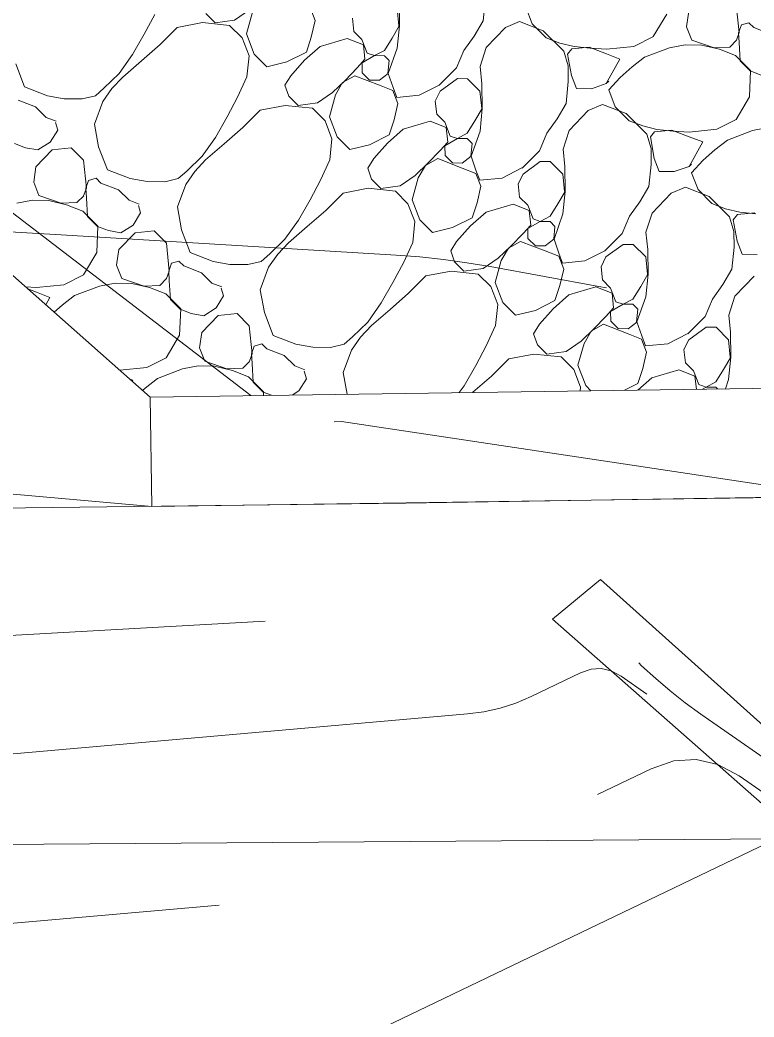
# Model space of a CAD drawing. Header units: feet. Extents: x 47819 to 50150, y 49272 to 50730.
# Drawn here: x 49392.69 to 49402.74, y 50478.75 to 50492.41 of the extents above; entities that cross this region are included whole.
import ezdxf

# ---------------------------------------------------------------- set-up
doc = ezdxf.new("R2010")
doc.units = ezdxf.units.FT
doc.header["$MEASUREMENT"] = 0
for name, pattern in [('DGN Style 2', [13.64237, 8.185422, -5.456948]), ('DGN Style 3', [19.099317, 13.64237, -5.456948]), ('DGN Style 6', [25.947787, 0.013642, -5.456948, 9.549659, -5.456948, 0.013642, -5.456948]), ('R W Line', [250, 200, -10, 10, -10, 10, -10])]:
    doc.linetypes.add(name, pattern=pattern)
for name, color, linetype, lineweight in [('Level 13', 1, 'Continuous', 0), ('Level 21', 1, 'Continuous', 0), ('Level 22', 1, 'Continuous', 0), ('Level 30', 1, 'Continuous', 0), ('Level 4', 1, 'Continuous', 0), ('Level 43', 1, 'Continuous', 0), ('Level 45', 1, 'Continuous', 0), ('Level 63', 1, 'Continuous', 0)]:
    doc.layers.add(name, color=color, linetype=linetype, lineweight=lineweight)
doc.styles.add('Style-WORKING', font='WORKING.shx')
doc.linetypes.add('{-BT-}', pattern='A,20,-3,["BT",Style-WORKING,S=3,R=0,X=-2.504,Y=-1.5],-3', length=26)

msp = doc.modelspace()

# ---------------------------------------------------------------- linework, layer by layer
at = {"layer": 'Level 13', "color": 7, "linetype": 'Continuous', "lineweight": 0}
for radius, end in [(1453.5, 279.066818), (1454, 279.066565)]:
    msp.add_arc((49377.126, 51925.636), radius, 270.285703, end, dxfattribs=at)
at = {"layer": 'Level 21', "color": 35, "linetype": 'DGN Style 3', "lineweight": 0, "flags": 128}
msp.add_lwpolyline([(49319.523, 50481.108), (49320.845, 50481.092), (49322.223, 50481.089), (49323.601, 50481.1), (49349.371, 50481.431), (49350.021, 50481.528), (49350.379, 50481.798), (49350.447, 50482.242), (49350.223, 50482.86), (49349.016, 50485.16), (49348.758, 50485.653), (49348.502, 50486.148), (49348.248, 50486.643), (49347.996, 50487.139), (49347.165, 50488.783), (49347.009, 50489.14), (49346.9, 50489.509), (49346.835, 50489.887), (49346.817, 50490.277), (49346.902, 50498.509), (49347.082, 50499.904), (49347.584, 50500.563), (49348.408, 50500.485), (49349.555, 50499.669), (49360.38, 50489.874), (49360.799, 50489.52), (49361.24, 50489.197), (49361.701, 50488.905), (49362.184, 50488.645), (49363.796, 50487.845), (49364.078, 50487.651), (49364.232, 50487.413), (49364.259, 50487.13), (49364.158, 50486.804), (49363.412, 50485.22), (49363.396, 50485.177), (49363.387, 50485.133), (49363.386, 50485.088), (49363.393, 50485.042), (49363.428, 50484.891), (49363.436, 50484.86), (49363.448, 50484.829), (49363.462, 50484.799), (49363.478, 50484.771), (49365.544, 50481.527), (49365.692, 50481.327), (49365.865, 50481.156), (49366.063, 50481.014), (49366.285, 50480.901), (49367.049, 50480.578), (49367.215, 50480.517), (49367.384, 50480.47), (49367.556, 50480.438), (49367.732, 50480.42), (49381.884, 50479.628), (49383.734, 50479.557), (49385.583, 50479.553), (49387.431, 50479.616), (49389.278, 50479.744), (49396.547, 50480.381), (49397.213, 50480.469), (49397.863, 50480.616), (49398.497, 50480.822), (49399.115, 50481.085), (49401.331, 50482.151), (49401.642, 50482.258), (49401.947, 50482.278), (49402.244, 50482.21), (49402.534, 50482.054), (49403.471, 50481.4), (49403.677, 50481.277), (49403.894, 50481.187), (49404.122, 50481.131), (49404.361, 50481.108), (49405.341, 50481.083), (49405.551, 50481.078), (49405.761, 50481.074), (49405.971, 50481.071), (49406.181, 50481.069), (49408.248, 50481.055), (49408.69, 50481.052), (49409.133, 50481.048), (49409.576, 50481.044), (49410.019, 50481.039), (49419.801, 50480.928), (49420.024, 50480.943), (49420.236, 50480.992), (49420.438, 50481.076), (49420.628, 50481.194), (49421.302, 50481.687), (49421.398, 50481.752), (49421.498, 50481.812), (49421.602, 50481.864), (49421.709, 50481.91), (49422.065, 50482.048), (49422.124, 50482.068), (49422.147, 50482.067), (49422.135, 50482.047), (49422.088, 50482.007), (49421.822, 50481.8), (49421.771, 50481.753), (49421.734, 50481.698), (49421.709, 50481.636), (49421.698, 50481.568), (49421.638, 50480.622), (49421.651, 50480.449), (49421.718, 50480.334), (49421.839, 50480.279), (49422.012, 50480.282), (49427.703, 50481.199), (49427.782, 50481.205), (49427.857, 50481.196), (49427.929, 50481.172), (49427.998, 50481.133), (49428.217, 50480.982), (49428.265, 50480.954), (49428.315, 50480.935), (49428.368, 50480.925), (49428.424, 50480.923), (49435.925, 50481.319), (49436.853, 50481.408), (49437.763, 50481.577), (49438.654, 50481.825), (49439.527, 50482.153), (49443.227, 50483.73), (49443.38, 50483.771), (49443.512, 50483.754), (49443.621, 50483.679), (49443.709, 50483.546), (49443.958, 50483.017), (49444.02, 50482.923), (49444.098, 50482.868), (49444.192, 50482.851), (49444.302, 50482.872), (49446.992, 50483.804), (49447.573, 50483.98), (49448.162, 50484.111), (49448.759, 50484.195), (49449.365, 50484.234), (49452.291, 50484.307), (49452.917, 50484.327), (49453.543, 50484.357), (49454.169, 50484.396), (49454.794, 50484.444), (49459.185, 50484.813), (49459.797, 50484.874), (49460.407, 50484.951), (49461.015, 50485.046), (49461.62, 50485.159), (49463.593, 50485.555), (49464.013, 50485.65), (49464.427, 50485.764), (49464.835, 50485.899), (49465.236, 50486.053), (49467.444, 50486.963), (49467.819, 50487.184), (49467.997, 50487.458), (49467.979, 50487.784), (49467.764, 50488.163), (49466.233, 50490.144), (49466.144, 50490.24), (49466.042, 50490.313), (49465.927, 50490.365), (49465.799, 50490.394), (49465.361, 50490.452), (49465.288, 50490.471), (49465.256, 50490.502), (49465.265, 50490.546), (49465.315, 50490.603), (49477.59, 50501.508), (49478.383, 50502.241), (49479.147, 50503.004), (49479.88, 50503.795), (49480.582, 50504.616), (49482.828, 50507.345), (49483.339, 50507.826), (49483.908, 50508.099), (49484.536, 50508.163), (49485.222, 50508.02), (49498.878, 50503.296), (49499.558, 50503.125), (49500.232, 50503.086), (49500.901, 50503.179), (49501.565, 50503.402), (49503.726, 50504.347), (49504.194, 50504.528), (49504.673, 50504.663), (49505.162, 50504.754), (49505.662, 50504.8), (49528.109, 50505.854), (49529.05, 50506.034), (49529.704, 50506.473), (49530.069, 50507.17), (49530.145, 50508.126), (49529.924, 50511.67), (49529.901, 50512.428), (49529.926, 50513.183), (49530.001, 50513.934), (49530.125, 50514.682), (49530.631, 50517.237), (49530.709, 50517.784), (49530.727, 50518.33), (49530.685, 50518.874), (49530.583, 50519.417), (49529.632, 50523.319), (49529.416, 50524.151), (49529.173, 50524.975), (49528.905, 50525.791), (49528.61, 50526.599), (49523.154, 50540.878)], dxfattribs=at)
at = {"layer": 'Level 22', "color": 35, "linetype": 'DGN Style 3', "lineweight": 0, "flags": 128}
for points in [[(49380.157, 50505.4), (49380.603, 50504.045), (49380.717, 50503.628), (49380.786, 50503.206), (49380.808, 50502.779), (49380.786, 50502.348), (49379.946, 50494.368), (49379.574, 50492.869), (49378.817, 50491.79), (49377.675, 50491.132), (49376.148, 50490.895), (49368.158, 50490.773), (49367.896, 50490.752), (49367.642, 50490.698), (49367.398, 50490.611), (49367.164, 50490.49), (49366.413, 50490.042), (49366.262, 50489.936), (49366.132, 50489.813), (49366.021, 50489.671), (49365.931, 50489.51), (49364.399, 50486.259), (49364.336, 50486.093), (49364.303, 50485.924), (49364.3, 50485.751), (49364.326, 50485.576), (49364.458, 50484.998), (49364.492, 50484.876), (49364.535, 50484.758), (49364.588, 50484.645), (49364.652, 50484.536), (49365.357, 50483.428), (49365.522, 50483.206), (49365.714, 50483.017), (49365.933, 50482.859), (49366.179, 50482.734), (49368.07, 50481.935), (49368.48, 50481.782), (49368.898, 50481.666), (49369.325, 50481.586), (49369.76, 50481.543), (49375.55, 50481.219), (49376.79, 50481.172), (49378.029, 50481.169), (49379.268, 50481.211), (49380.506, 50481.297), (49398.814, 50482.901), (49399.041, 50482.931), (49399.262, 50482.981), (49399.477, 50483.051), (49399.687, 50483.14), (49400.364, 50483.466), (49400.508, 50483.516), (49400.648, 50483.525), (49400.785, 50483.493), (49400.919, 50483.421), (49403.161, 50481.857), (49403.574, 50481.609), (49404.01, 50481.429), (49404.468, 50481.316), (49404.948, 50481.27), (49406.551, 50481.229), (49406.895, 50481.221), (49407.239, 50481.215), (49407.582, 50481.21), (49407.926, 50481.207), (49411.535, 50481.182), (49412.308, 50481.176), (49413.082, 50481.169), (49413.855, 50481.162), (49414.628, 50481.154), (49419.372, 50481.1), (49419.76, 50481.126), (49420.129, 50481.211), (49420.478, 50481.356), (49420.809, 50481.561), (49421.978, 50482.416), (49422.145, 50482.53), (49422.318, 50482.633), (49422.498, 50482.723), (49422.684, 50482.803), (49423.302, 50483.043), (49423.403, 50483.077), (49423.444, 50483.077), (49423.424, 50483.041), (49423.342, 50482.972), (49422.88, 50482.613), (49422.792, 50482.531), (49422.727, 50482.436), (49422.685, 50482.329), (49422.666, 50482.21), (49422.634, 50481.717), (49422.641, 50481.627), (49422.676, 50481.567), (49422.739, 50481.538), (49422.829, 50481.54), (49430.765, 50482.82), (49431.001, 50482.862), (49431.236, 50482.912), (49431.469, 50482.971), (49431.7, 50483.037), (49432.451, 50483.266), (49432.61, 50483.32), (49432.764, 50483.383), (49432.915, 50483.455), (49433.062, 50483.537), (49438.867, 50487.002), (49439.214, 50487.201), (49439.567, 50487.388), (49439.926, 50487.563), (49440.291, 50487.726), (49441.493, 50488.238), (49441.734, 50488.303), (49441.94, 50488.276), (49442.111, 50488.159), (49442.248, 50487.951), (49442.823, 50486.731), (49442.965, 50486.513), (49443.145, 50486.385), (49443.362, 50486.347), (49443.616, 50486.397), (49446.944, 50487.549), (49447.379, 50487.669), (49447.818, 50487.728), (49448.261, 50487.727), (49448.708, 50487.665), (49450.175, 50487.365), (49450.433, 50487.345), (49450.578, 50487.414), (49450.611, 50487.572), (49450.532, 50487.818), (49449.85, 50489.28), (49449.679, 50489.557), (49449.458, 50489.763), (49449.188, 50489.896), (49448.868, 50489.958), (49446.054, 50490.166), (49445.598, 50490.232), (49445.433, 50490.341), (49445.56, 50490.492), (49445.979, 50490.686), (49451.465, 50492.776), (49452.595, 50493.288), (49453.633, 50493.929), (49454.581, 50494.698), (49455.436, 50495.596), (49461.779, 50503.13), (49462.38, 50504.096), (49462.5, 50504.995), (49462.139, 50505.828), (49461.296, 50506.593), (49457.759, 50508.984), (49457.078, 50509.545), (49456.551, 50510.204), (49456.179, 50510.961), (49455.96, 50511.816), (49455.406, 50515.356), (49455.369, 50516.089), (49455.497, 50516.768), (49455.789, 50517.395), (49456.245, 50517.97), (49463.167, 50525.017), (49463.401, 50525.261), (49463.628, 50525.511), (49463.85, 50525.767), (49464.065, 50526.028), (49464.757, 50526.891), (49464.88, 50527.081), (49464.951, 50527.283), (49464.971, 50527.496), (49464.94, 50527.72), (49464.066, 50531.247), (49463.995, 50531.939), (49464.154, 50532.505), (49464.545, 50532.943), (49465.168, 50533.255), (49470.299, 50534.981), (49471.347, 50535.422), (49472.289, 50536.005), (49473.127, 50536.731), (49473.859, 50537.6), (49478.833, 50544.472), (49479.95, 50545.895), (49481.167, 50547.217), (49482.484, 50548.439), (49483.903, 50549.561), (49496.291, 50558.598), (49496.355, 50558.645), (49496.419, 50558.693), (49496.482, 50558.742), (49496.545, 50558.791), (49496.767, 50558.968), (49496.802, 50558.995), (49496.838, 50559.02), (49496.874, 50559.044), (49496.912, 50559.066), (49497.036, 50559.137), (49497.062, 50559.152), (49497.089, 50559.167), (49497.116, 50559.182), (49497.143, 50559.197), (49511.718, 50567.207), (49512.467, 50567.564), (49513.242, 50567.825), (49514.043, 50567.991), (49514.869, 50568.062), (49517.612, 50568.138), (49518.2, 50568.155), (49518.788, 50568.173), (49519.375, 50568.193), (49519.963, 50568.215), (49537.855, 50568.897), (49539.674, 50569.229), (49540.94, 50570.064), (49541.652, 50571.403), (49541.811, 50573.245), (49541.425, 50580.087), (49541.169, 50581.38), (49540.568, 50582.329), (49539.621, 50582.932), (49538.328, 50583.191), (49509.482, 50584.886), (49508.265, 50584.805), (49507.238, 50584.407), (49506.399, 50583.692), (49505.75, 50582.66), (49503.937, 50578.772), (49503.491, 50578.088), (49502.931, 50577.703), (49502.257, 50577.616), (49501.469, 50577.828), (49496.117, 50580.112), (49494.968, 50580.483), (49493.817, 50580.617), (49492.663, 50580.513), (49491.505, 50580.171), (49485.024, 50577.598), (49485, 50577.588), (49484.976, 50577.579), (49484.952, 50577.57), (49484.928, 50577.56), (49484.85, 50577.53), (49484.834, 50577.523), (49484.82, 50577.513), (49484.808, 50577.501), (49484.798, 50577.487), (49483.668, 50575.568), (49483.478, 50575.153), (49483.39, 50574.728), (49483.405, 50574.295), (49483.522, 50573.854), (49487.771, 50562.643), (49488.209, 50560.674), (49487.891, 50559.081), (49486.816, 50557.862), (49484.984, 50557.019), (49477.763, 50554.877), (49476.277, 50554.322), (49474.914, 50553.577), (49473.675, 50552.642), (49472.558, 50551.515), (49467.168, 50545.274), (49466.323, 50544.238), (49465.541, 50543.158), (49464.822, 50542.036), (49464.165, 50540.872), (49461.374, 50535.574), (49461.312, 50535.454), (49461.25, 50535.335), (49461.189, 50535.215), (49461.129, 50535.095), (49460.933, 50534.701), (49460.89, 50534.617), (49460.846, 50534.534), (49460.801, 50534.451), (49460.755, 50534.369), (49454.511, 50523.481), (49454.247, 50522.998), (49454.004, 50522.504), (49453.782, 50522.001), (49453.58, 50521.489), (49452.957, 50519.798), (49452.83, 50519.433), (49452.716, 50519.066), (49452.614, 50518.694), (49452.525, 50518.319), (49450.924, 50511.028), (49450.872, 50510.802), (49450.817, 50510.577), (49450.758, 50510.353), (49450.696, 50510.13), (49450.486, 50509.403), (49450.436, 50509.249), (49450.377, 50509.099), (49450.309, 50508.954), (49450.231, 50508.812), (49446.553, 50502.574), (49446.455, 50502.434), (49446.34, 50502.314), (49446.208, 50502.213), (49446.057, 50502.133), (49445.537, 50501.902), (49445.428, 50501.849), (49445.323, 50501.789), (49445.223, 50501.721), (49445.128, 50501.646), (49444.518, 50501.132), (49444.389, 50501.02), (49444.261, 50500.907), (49444.136, 50500.791), (49444.012, 50500.672), (49440.656, 50497.392), (49439.924, 50496.706), (49439.165, 50496.051), (49438.379, 50495.429), (49437.567, 50494.838), (49432.949, 50491.626), (49432.922, 50491.608), (49432.894, 50491.589), (49432.867, 50491.57), (49432.839, 50491.552), (49432.747, 50491.492), (49432.727, 50491.481), (49432.706, 50491.472), (49432.685, 50491.466), (49432.662, 50491.463), (49432.128, 50491.415), (49432.013, 50491.409), (49431.9, 50491.41), (49431.786, 50491.42), (49431.673, 50491.437), (49419.736, 50493.694), (49418.61, 50493.884), (49417.478, 50494.027), (49416.342, 50494.123), (49415.201, 50494.174), (49410.189, 50494.294), (49410.037, 50494.316), (49409.908, 50494.372), (49409.801, 50494.464), (49409.716, 50494.592), (49409.475, 50495.065), (49409.424, 50495.167), (49409.376, 50495.27), (49409.329, 50495.374), (49409.285, 50495.478), (49407.635, 50499.501), (49407.244, 50500.34), (49406.781, 50501.13), (49406.244, 50501.873), (49405.634, 50502.568), (49404.115, 50504.144)], [(49450.562, 50507.022), (49450.081, 50504.906), (49450.048, 50504.763), (49450.013, 50504.622), (49449.976, 50504.48), (49449.937, 50504.339), (49449.807, 50503.88), (49449.775, 50503.784), (49449.734, 50503.692), (49449.684, 50503.605), (49449.625, 50503.522), (49448.75, 50502.398), (49448.559, 50502.16), (49448.36, 50501.929), (49448.154, 50501.705), (49447.941, 50501.487), (49446.797, 50500.359), (49446.546, 50500.124), (49446.283, 50499.905), (49446.009, 50499.7), (49445.723, 50499.51), (49440.375, 50496.171), (49439.793, 50495.802), (49439.215, 50495.426), (49438.642, 50495.043), (49438.074, 50494.653), (49436.226, 50493.368), (49435.828, 50493.093), (49435.429, 50492.822), (49435.029, 50492.554), (49434.626, 50492.289), (49431.957, 50490.544), (49431.372, 50490.21), (49430.759, 50489.953), (49430.12, 50489.775), (49429.453, 50489.676), (49425.152, 50489.293), (49424.232, 50489.198), (49423.315, 50489.079), (49422.402, 50488.936), (49421.493, 50488.767), (49416.626, 50487.799), (49416.599, 50487.793), (49416.572, 50487.787), (49416.545, 50487.78), (49416.518, 50487.773), (49416.431, 50487.747), (49416.412, 50487.743), (49416.393, 50487.739), (49416.374, 50487.737), (49416.355, 50487.736), (49416.283, 50487.735), (49416.267, 50487.735), (49416.252, 50487.735), (49416.237, 50487.736), (49416.221, 50487.738), (49415.946, 50487.778), (49415.887, 50487.786), (49415.828, 50487.792), (49415.768, 50487.797), (49415.709, 50487.801), (49402.452, 50488.539), (49401.99, 50488.572), (49401.53, 50488.62), (49401.071, 50488.681), (49400.614, 50488.758), (49399.125, 50489.03), (49398.805, 50489.083), (49398.485, 50489.127), (49398.162, 50489.161), (49397.839, 50489.186), (49393.253, 50489.466), (49392.27, 50489.522), (49391.287, 50489.57), (49390.304, 50489.609), (49389.32, 50489.641), (49377.746, 50489.965), (49376.84, 50489.986), (49375.934, 50489.996), (49375.028, 50489.997), (49374.121, 50489.988), (49371.16, 50489.943), (49370.537, 50489.893), (49369.936, 50489.765), (49369.358, 50489.558), (49368.802, 50489.272), (49365.481, 50487.289), (49365.416, 50487.244), (49365.361, 50487.191), (49365.314, 50487.131), (49365.275, 50487.062), (49365.164, 50486.827), (49365.145, 50486.775), (49365.135, 50486.723), (49365.134, 50486.671), (49365.142, 50486.617)], [(49365.142, 50486.617), (49365.378, 50485.586), (49365.402, 50485.489), (49365.43, 50485.393), (49365.462, 50485.299), (49365.497, 50485.205), (49365.617, 50484.9), (49365.647, 50484.84), (49365.687, 50484.789), (49365.737, 50484.747), (49365.797, 50484.715), (49369.602, 50483.078), (49369.692, 50483.039), (49369.782, 50483), (49369.873, 50482.962), (49369.963, 50482.924), (49370.361, 50482.756), (49370.373, 50482.751), (49370.386, 50482.748), (49370.4, 50482.745), (49370.413, 50482.744), (49370.457, 50482.741), (49370.467, 50482.741), (49370.476, 50482.741), (49370.486, 50482.741), (49370.495, 50482.742), (49370.848, 50482.773), (49370.923, 50482.779), (49370.999, 50482.785), (49371.074, 50482.79), (49371.15, 50482.794), (49399.949, 50484.387), (49399.987, 50484.389), (49400.025, 50484.394), (49400.063, 50484.399), (49400.101, 50484.407), (49400.223, 50484.432), (49400.248, 50484.435), (49400.272, 50484.431), (49400.294, 50484.422), (49400.314, 50484.406), (49401.2, 50483.562), (49401.393, 50483.385), (49401.592, 50483.216), (49401.798, 50483.054), (49402.01, 50482.9), (49403.445, 50481.899), (49403.761, 50481.71), (49404.094, 50481.572), (49404.443, 50481.486), (49404.81, 50481.45), (49407.544, 50481.381), (49408.13, 50481.367), (49408.716, 50481.356), (49409.302, 50481.348), (49409.888, 50481.343), (49416.116, 50481.3), (49416.573, 50481.296), (49417.03, 50481.293), (49417.487, 50481.288), (49417.944, 50481.283), (49419.436, 50481.266), (49419.748, 50481.287), (49420.045, 50481.355), (49420.326, 50481.472), (49420.592, 50481.637), (49422.831, 50483.275), (49422.979, 50483.376), (49423.132, 50483.466), (49423.29, 50483.547), (49423.455, 50483.617), (49424.066, 50483.854), (49424.13, 50483.889), (49424.153, 50483.927), (49424.137, 50483.968), (49424.079, 50484.013), (49423.827, 50484.166), (49423.787, 50484.196), (49423.776, 50484.221), (49423.795, 50484.241), (49423.842, 50484.256), (49426.012, 50484.687), (49426.297, 50484.733), (49426.4, 50484.721), (49426.322, 50484.653), (49426.062, 50484.527), (49424.696, 50483.925), (49424.564, 50483.862), (49424.437, 50483.791), (49424.314, 50483.713), (49424.196, 50483.627), (49423.754, 50483.284), (49423.71, 50483.243), (49423.678, 50483.196), (49423.657, 50483.143), (49423.648, 50483.084), (49423.635, 50482.882), (49423.638, 50482.845), (49423.652, 50482.82), (49423.678, 50482.809), (49423.715, 50482.809), (49426.264, 50483.22), (49426.808, 50483.318), (49427.348, 50483.433), (49427.884, 50483.567), (49428.415, 50483.72), (49432.392, 50484.933), (49433.065, 50485.161), (49433.721, 50485.428), (49434.359, 50485.734), (49434.98, 50486.08), (49437.308, 50487.469), (49437.573, 50487.625), (49437.84, 50487.776), (49438.11, 50487.923), (49438.382, 50488.066), (49439.479, 50488.631), (49439.55, 50488.682), (49439.584, 50488.741), (49439.582, 50488.81), (49439.544, 50488.888), (49439.36, 50489.157), (49439.33, 50489.215), (49439.317, 50489.274), (49439.323, 50489.335), (49439.346, 50489.396), (49439.814, 50490.298), (49439.923, 50490.483), (49440.052, 50490.652), (49440.199, 50490.805), (49440.366, 50490.941), (49448.771, 50497.075), (49449.069, 50497.277), (49449.379, 50497.459), (49449.699, 50497.619), (49450.032, 50497.759), (49451.136, 50498.179), (49451.363, 50498.282), (49451.572, 50498.411), (49451.763, 50498.566), (49451.935, 50498.747), (49452.684, 50499.636), (49452.765, 50499.766), (49452.781, 50499.888), (49452.732, 50500), (49452.619, 50500.103), (49452.141, 50500.426), (49452.049, 50500.502), (49451.978, 50500.59), (49451.928, 50500.693), (49451.898, 50500.808), (49451.875, 50500.959)], [(49092.755, 50480.457), (49098.913, 50480.644), (49103.486, 50480.751), (49108.058, 50480.793), (49112.631, 50480.769), (49117.204, 50480.68), (49132.419, 50480.275), (49135.482, 50480.202), (49138.545, 50480.146), (49141.609, 50480.107), (49144.672, 50480.085), (49154.68, 50480.041), (49156.825, 50480.03), (49158.969, 50480.016), (49161.114, 50479.998), (49163.258, 50479.978), (49193.43, 50479.665), (49195.215, 50479.637), (49197, 50479.591), (49198.784, 50479.526), (49200.567, 50479.442), (49206.392, 50479.139), (49207.64, 50479.079), (49208.889, 50479.03), (49210.138, 50478.991), (49211.388, 50478.962), (49252.671, 50478.179), (49253.387, 50478.167), (49254.104, 50478.16), (49254.821, 50478.158), (49255.537, 50478.159), (49257.878, 50478.172), (49258.38, 50478.17), (49258.881, 50478.16), (49259.382, 50478.141), (49259.883, 50478.113), (49261.793, 50477.991), (49262.202, 50477.968), (49262.612, 50477.951), (49263.021, 50477.939), (49263.431, 50477.933), (49308.175, 50477.606), (49308.288, 50477.605), (49308.401, 50477.603), (49308.514, 50477.601), (49308.628, 50477.598), (49308.997, 50477.588), (49309.077, 50477.587), (49309.156, 50477.586), (49309.235, 50477.586), (49309.314, 50477.586), (49357.99, 50478.211), (49358.338, 50478.263), (49358.531, 50478.408), (49358.567, 50478.646), (49358.446, 50478.977), (49357.799, 50480.211), (49357.71, 50480.424), (49357.721, 50480.534), (49357.832, 50480.542), (49358.042, 50480.446), (49359.783, 50479.465), (49360.164, 50479.278), (49360.557, 50479.139), (49360.965, 50479.049), (49361.386, 50479.005), (49363.336, 50478.918), (49363.754, 50478.903), (49364.172, 50478.895), (49364.59, 50478.896), (49365.008, 50478.904), (49368.596, 50479.005), (49369.365, 50479.019), (49370.134, 50479.016), (49370.902, 50478.998), (49371.67, 50478.963), (49392.124, 50477.818), (49392.631, 50477.798), (49393.139, 50477.797), (49393.646, 50477.814), (49394.153, 50477.85), (49395.809, 50477.995), (49396.159, 50478.041), (49396.501, 50478.119), (49396.835, 50478.227), (49397.16, 50478.366), (49403.099, 50481.221), (49403.182, 50481.25), (49403.263, 50481.255), (49403.343, 50481.237), (49403.42, 50481.195), (49403.671, 50481.02), (49403.726, 50480.987), (49403.784, 50480.963), (49403.845, 50480.948), (49403.909, 50480.942), (49404.171, 50480.936), (49404.227, 50480.934), (49404.283, 50480.933), (49404.339, 50480.932), (49404.396, 50480.932), (49404.948, 50480.928), (49405.067, 50480.927), (49405.185, 50480.926), (49405.303, 50480.925), (49405.422, 50480.924), (49420.229, 50480.757), (49420.288, 50480.761), (49420.344, 50480.774), (49420.397, 50480.796), (49420.448, 50480.827), (49420.626, 50480.957), (49420.652, 50480.975), (49420.678, 50480.99), (49420.706, 50481.004), (49420.734, 50481.016), (49420.828, 50481.053), (49420.844, 50481.058), (49420.85, 50481.058), (49420.847, 50481.053), (49420.834, 50481.042), (49420.764, 50480.987), (49420.75, 50480.975), (49420.74, 50480.96), (49420.734, 50480.944), (49420.731, 50480.926), (49420.613, 50479.094), (49420.619, 50479.023), (49420.646, 50478.976), (49420.696, 50478.953), (49420.767, 50478.954), (49421.035, 50478.997), (49421.092, 50479.001), (49421.146, 50478.995), (49421.197, 50478.978), (49421.246, 50478.95), (49421.947, 50478.465), (49422.102, 50478.376), (49422.264, 50478.314), (49422.434, 50478.282), (49422.613, 50478.277), (49439.367, 50479.161), (49440.315, 50479.206), (49441.264, 50479.241), (49442.213, 50479.266), (49443.162, 50479.281), (49446.264, 50479.312), (49446.929, 50479.32), (49447.594, 50479.331), (49448.258, 50479.344), (49448.923, 50479.359), (49458.248, 50479.593), (49458.543, 50479.602), (49458.837, 50479.616), (49459.132, 50479.634), (49459.425, 50479.657), (49460.385, 50479.738), (49460.591, 50479.758), (49460.795, 50479.784), (49460.999, 50479.816), (49461.201, 50479.854), (49462.936, 50480.202), (49463.309, 50480.265), (49463.683, 50480.304), (49464.059, 50480.32), (49464.437, 50480.313), (49510.399, 50478.012), (49510.525, 50478.005), (49510.652, 50477.999), (49510.779, 50477.994), (49510.906, 50477.988), (49511.321, 50477.972), (49511.41, 50477.968), (49511.499, 50477.966), (49511.587, 50477.965), (49511.676, 50477.965), (49515.482, 50477.977), (49516.297, 50477.977), (49517.113, 50477.973), (49517.928, 50477.964), (49518.743, 50477.951), (49562.324, 50477.114), (49562.468, 50477.095), (49562.596, 50477.047), (49562.708, 50476.968), (49562.804, 50476.859), (49563.091, 50476.453), (49563.158, 50476.379), (49563.236, 50476.33), (49563.325, 50476.305), (49563.426, 50476.306), (49579.93, 50478.401), (49579.95, 50478.402), (49579.968, 50478.402), (49579.987, 50478.399), (49580.006, 50478.395), (49580.067, 50478.378), (49580.08, 50478.375), (49580.093, 50478.374), (49580.106, 50478.374), (49580.119, 50478.377), (49580.34, 50478.433), (49580.387, 50478.444), (49580.435, 50478.452), (49580.483, 50478.458), (49580.532, 50478.461), (49582.011, 50478.519), (49582.328, 50478.532), (49582.645, 50478.545), (49582.962, 50478.559), (49583.278, 50478.573), (49585.03, 50478.654)]]:
    msp.add_lwpolyline(points, dxfattribs=at)
at = {"layer": 'Level 30', "color": 1, "linetype": 'Continuous', "lineweight": 0}
for p, q in [((49385.373, 50495.295), (49395.849, 50487.262)), ((49385.373, 50495.295), (49394.469, 50487.242)), ((49397.883, 50492.329), (49397.879, 50492.668)), ((49399.061, 50492.7), (49399.031, 50492.397)), ((49394.533, 50492.485), (49394.39, 50492.215)), ((49395.362, 50492.37), (49395.233, 50492.498)), ((49395.831, 50492.548), (49395.626, 50492.407)), ((49395.789, 50492.216), (49395.872, 50492.516)), ((49396.661, 50492.577), (49396.729, 50492.399)), ((49397.851, 50492.567), (49397.875, 50492.328)), ((49399.703, 50492.354), (49399.614, 50492.584)), ((49401.544, 50492.488), (49401.36, 50492.181)), ((49401.816, 50492.316), (49401.846, 50492.527)), ((49402.497, 50492.617), (49402.536, 50492.234)), ((49394.842, 50492.307), (49395.185, 50492.371)), ((49395.185, 50492.371), (49395.558, 50492.333)), ((49395.626, 50492.407), (49395.362, 50492.37)), ((49396.729, 50492.399), (49396.676, 50492.174)), ((49397.259, 50492.252), (49397.24, 50492.432)), ((49399.031, 50492.397), (49398.908, 50492.188)), ((49399.335, 50492.304), (49399.529, 50492.385)), ((49399.529, 50492.385), (49399.854, 50492.26)), ((49399.894, 50492.163), (49399.703, 50492.354)), ((49402.566, 50492.34), (49402.669, 50492.37)), ((49402.669, 50492.37), (49402.736, 50492.304)), ((49394.39, 50492.215), (49394.23, 50491.935)), ((49394.605, 50492.07), (49394.842, 50492.307)), ((49395.558, 50492.333), (49395.73, 50492.161)), ((49395.895, 50491.941), (49395.789, 50492.216)), ((49397.37, 50492.14), (49397.259, 50492.252)), ((49397.882, 50492.329), (49397.783, 50492.159)), ((49397.853, 50492.021), (49397.883, 50492.329)), ((49399.073, 50492.031), (49399.335, 50492.304)), ((49399.854, 50492.26), (49400.135, 50491.98)), ((49401.887, 50492.132), (49401.816, 50492.316)), ((49402.536, 50492.234), (49402.499, 50492.131)), ((49402.528, 50492.233), (49402.566, 50492.34)), ((49402.536, 50492.1), (49402.528, 50492.233)), ((49402.736, 50492.304), (49402.977, 50492.211)), ((49395.73, 50492.161), (49395.824, 50491.916)), ((49396.676, 50492.174), (49396.609, 50491.968)), ((49396.8, 50492.046), (49397.169, 50492.154)), ((49397.169, 50492.154), (49397.392, 50492.069)), ((49397.443, 50491.953), (49397.37, 50492.14)), ((49397.783, 50492.159), (49397.677, 50491.99)), ((49398.908, 50492.188), (49398.766, 50491.99)), ((49400.08, 50492.091), (49399.894, 50492.163)), ((49400.275, 50492.044), (49400.08, 50492.091)), ((49401.361, 50492.181), (49401.093, 50492.045)), ((49402.192, 50492.027), (49401.887, 50492.132)), ((49402.499, 50492.131), (49402.407, 50492.036)), ((49402.552, 50491.846), (49402.536, 50492.1)), ((49394.35, 50491.848), (49394.605, 50492.07)), ((49396.068, 50491.768), (49395.895, 50491.941)), ((49396.609, 50491.968), (49396.341, 50491.833)), ((49396.586, 50491.857), (49396.8, 50492.046)), ((49397.392, 50492.069), (49397.412, 50491.869)), ((49397.543, 50491.919), (49397.443, 50491.953)), ((49397.677, 50491.99), (49397.543, 50491.919)), ((49397.731, 50491.675), (49397.853, 50492.021)), ((49398.766, 50491.99), (49398.666, 50491.752)), ((49398.989, 50491.771), (49399.073, 50492.031)), ((49400.135, 50491.98), (49400.194, 50491.781)), ((49400.185, 50491.941), (49400.243, 50492.011)), ((49400.238, 50491.647), (49400.185, 50491.941)), ((49400.243, 50492.011), (49400.48, 50492.034)), ((49400.496, 50492.021), (49400.275, 50492.044)), ((49400.48, 50492.034), (49400.718, 50491.942)), ((49400.718, 50492.008), (49400.496, 50492.021)), ((49401.093, 50492.045), (49400.718, 50492.008)), ((49400.718, 50491.942), (49400.902, 50491.872)), ((49401.24, 50491.898), (49401.582, 50492.027)), ((49401.582, 50492.027), (49401.798, 50492.067)), ((49401.798, 50492.067), (49402.022, 50492.065)), ((49402.022, 50492.065), (49402.265, 50492.006)), ((49402.407, 50492.036), (49402.192, 50492.027)), ((49402.265, 50492.006), (49402.488, 50491.92)), ((49392.75, 50491.491), (49392.629, 50491.805)), ((49394.23, 50491.935), (49394.046, 50491.675)), ((49394.095, 50491.625), (49394.35, 50491.848)), ((49395.824, 50491.916), (49395.796, 50491.629)), ((49396.341, 50491.833), (49396.068, 50491.768)), ((49396.397, 50491.643), (49396.586, 50491.857)), ((49397.412, 50491.869), (49397.306, 50491.753)), ((49397.372, 50491.82), (49397.542, 50491.919)), ((49397.373, 50491.686), (49397.372, 50491.82)), ((49397.542, 50491.919), (49397.677, 50491.918)), ((49397.677, 50491.918), (49397.743, 50491.851)), ((49397.743, 50491.851), (49397.726, 50491.675)), ((49400.902, 50491.872), (49400.717, 50491.537)), ((49401.069, 50491.765), (49401.24, 50491.898)), ((49402.488, 50491.92), (49402.693, 50491.714)), ((49402.687, 50491.711), (49402.552, 50491.846)), ((49394.046, 50491.675), (49393.837, 50491.474)), ((49397.306, 50491.753), (49397.139, 50491.58)), ((49397.475, 50491.584), (49397.373, 50491.686)), ((49397.73, 50491.675), (49397.61, 50491.583)), ((49397.797, 50491.485), (49397.731, 50491.675)), ((49398.666, 50491.752), (49398.428, 50491.514)), ((49399.014, 50491.534), (49398.989, 50491.771)), ((49400.194, 50491.781), (49400.196, 50491.565)), ((49400.908, 50491.622), (49401.069, 50491.765)), ((49402.693, 50491.714), (49402.679, 50491.353)), ((49402.838, 50491.652), (49402.687, 50491.711)), ((49393.947, 50491.469), (49394.095, 50491.625)), ((49395.796, 50491.629), (49395.668, 50491.35)), ((49396.316, 50491.515), (49396.397, 50491.643)), ((49397.139, 50491.58), (49396.966, 50491.413)), ((49397.007, 50491.381), (49397.106, 50491.55)), ((49397.106, 50491.55), (49397.274, 50491.643)), ((49397.274, 50491.643), (49397.61, 50491.514)), ((49397.61, 50491.583), (49397.475, 50491.584)), ((49398.441, 50491.431), (49398.677, 50491.604)), ((49398.677, 50491.604), (49398.815, 50491.602)), ((49398.815, 50491.602), (49398.986, 50491.432)), ((49399.018, 50491.194), (49399.014, 50491.534)), ((49400.196, 50491.565), (49400.166, 50491.262)), ((49400.307, 50491.468), (49400.238, 50491.647)), ((49400.717, 50491.537), (49400.513, 50491.465)), ((49400.717, 50491.537), (49400.749, 50491.569)), ((49400.749, 50491.449), (49400.908, 50491.622)), ((49393.063, 50491.37), (49392.75, 50491.491)), ((49393.837, 50491.473), (49393.721, 50491.37)), ((49393.822, 50491.29), (49393.947, 50491.469)), ((49396.368, 50491.363), (49396.316, 50491.515)), ((49396.966, 50491.413), (49396.761, 50491.272)), ((49397.61, 50491.514), (49397.795, 50491.442)), ((49397.795, 50491.442), (49397.864, 50491.264)), ((49397.849, 50491.348), (49397.797, 50491.485)), ((49398.426, 50491.516), (49398.154, 50491.378)), ((49398.375, 50491.297), (49398.441, 50491.431)), ((49398.986, 50491.432), (49399.01, 50491.193)), ((49400.513, 50491.465), (49400.307, 50491.468)), ((49400.838, 50491.219), (49400.749, 50491.449)), ((49392.661, 50491.309), (49392.902, 50491.216)), ((49393.293, 50491.329), (49393.063, 50491.37)), ((49393.537, 50491.326), (49393.293, 50491.329)), ((49393.721, 50491.37), (49393.537, 50491.326)), ((49393.708, 50490.981), (49393.822, 50491.29)), ((49395.668, 50491.35), (49395.525, 50491.08)), ((49396.497, 50491.235), (49396.368, 50491.363)), ((49396.761, 50491.272), (49396.497, 50491.235)), ((49396.924, 50491.081), (49397.007, 50491.381)), ((49397.864, 50491.264), (49397.811, 50491.039)), ((49398.154, 50491.378), (49397.849, 50491.348)), ((49398.394, 50491.117), (49398.375, 50491.297)), ((49400.166, 50491.262), (49400.043, 50491.053)), ((49402.679, 50491.353), (49402.495, 50491.046)), ((49392.902, 50491.216), (49393.046, 50491.072)), ((49395.74, 50490.935), (49395.977, 50491.172)), ((49395.977, 50491.172), (49396.32, 50491.237)), ((49396.32, 50491.237), (49396.693, 50491.198)), ((49396.693, 50491.198), (49396.865, 50491.026)), ((49399.017, 50491.194), (49398.918, 50491.024)), ((49398.988, 50490.886), (49399.018, 50491.194)), ((49400.208, 50490.896), (49400.47, 50491.169)), ((49400.47, 50491.169), (49400.664, 50491.25)), ((49400.664, 50491.25), (49400.989, 50491.125)), ((49401.029, 50491.028), (49400.838, 50491.219)), ((49400.989, 50491.125), (49401.27, 50490.845)), ((49393.046, 50491.072), (49393.183, 50491.02)), ((49393.175, 50491.002), (49393.205, 50490.899)), ((49393.764, 50490.67), (49393.708, 50490.981)), ((49395.525, 50491.08), (49395.365, 50490.8)), ((49396.865, 50491.026), (49396.959, 50490.781)), ((49397.03, 50490.806), (49396.924, 50491.081)), ((49397.811, 50491.039), (49397.744, 50490.833)), ((49397.935, 50490.911), (49398.304, 50491.02)), ((49398.304, 50491.02), (49398.526, 50490.934)), ((49398.505, 50491.006), (49398.394, 50491.117)), ((49398.578, 50490.818), (49398.505, 50491.006)), ((49398.918, 50491.024), (49398.812, 50490.855)), ((49400.043, 50491.053), (49399.9, 50490.855)), ((49401.215, 50490.957), (49401.029, 50491.028)), ((49402.496, 50491.046), (49402.228, 50490.91)), ((49393.205, 50490.899), (49393.103, 50490.733)), ((49395.485, 50490.713), (49395.74, 50490.935)), ((49397.721, 50490.722), (49397.935, 50490.911)), ((49398.526, 50490.934), (49398.547, 50490.734)), ((49398.812, 50490.855), (49398.677, 50490.784)), ((49398.866, 50490.54), (49398.988, 50490.886)), ((49399.9, 50490.855), (49399.801, 50490.617)), ((49400.124, 50490.636), (49400.208, 50490.896)), ((49401.41, 50490.909), (49401.215, 50490.957)), ((49401.27, 50490.845), (49401.329, 50490.646)), ((49401.32, 50490.806), (49401.378, 50490.876)), ((49401.378, 50490.876), (49401.615, 50490.899)), ((49401.631, 50490.886), (49401.41, 50490.909)), ((49401.615, 50490.899), (49401.853, 50490.807)), ((49401.852, 50490.873), (49401.631, 50490.886)), ((49402.228, 50490.91), (49401.852, 50490.873)), ((49402.375, 50490.763), (49402.717, 50490.892)), ((49402.717, 50490.892), (49402.932, 50490.933)), ((49392.763, 50490.657), (49392.612, 50490.716)), ((49393.103, 50490.733), (49392.934, 50490.627)), ((49395.365, 50490.8), (49395.181, 50490.54)), ((49395.23, 50490.491), (49395.485, 50490.713)), ((49396.959, 50490.781), (49396.931, 50490.494)), ((49397.203, 50490.633), (49397.03, 50490.806)), ((49397.744, 50490.834), (49397.476, 50490.698)), ((49397.532, 50490.508), (49397.721, 50490.722)), ((49398.547, 50490.734), (49398.441, 50490.618)), ((49398.507, 50490.685), (49398.677, 50490.784)), ((49398.677, 50490.784), (49398.578, 50490.818)), ((49398.677, 50490.784), (49398.812, 50490.783)), ((49398.812, 50490.783), (49398.878, 50490.716)), ((49398.878, 50490.716), (49398.861, 50490.54)), ((49401.373, 50490.512), (49401.32, 50490.806)), ((49402.037, 50490.737), (49401.852, 50490.402)), ((49401.853, 50490.807), (49402.037, 50490.737)), ((49402.204, 50490.63), (49402.375, 50490.763)), ((49392.934, 50490.627), (49392.763, 50490.657)), ((49392.906, 50490.397), (49393.13, 50490.629)), ((49393.13, 50490.629), (49393.39, 50490.655)), ((49393.39, 50490.655), (49393.558, 50490.487)), ((49393.885, 50490.356), (49393.764, 50490.67)), ((49397.476, 50490.698), (49397.203, 50490.633)), ((49398.441, 50490.618), (49398.274, 50490.445)), ((49398.508, 50490.551), (49398.507, 50490.685)), ((49399.801, 50490.617), (49399.563, 50490.379)), ((49400.149, 50490.399), (49400.124, 50490.636)), ((49401.329, 50490.646), (49401.331, 50490.43)), ((49402.043, 50490.487), (49402.204, 50490.63)), ((49393.558, 50490.487), (49393.597, 50490.104)), ((49395.181, 50490.54), (49394.972, 50490.339)), ((49395.082, 50490.334), (49395.23, 50490.491)), ((49396.931, 50490.494), (49396.803, 50490.215)), ((49397.451, 50490.38), (49397.532, 50490.508)), ((49398.274, 50490.445), (49398.101, 50490.279)), ((49398.241, 50490.415), (49398.408, 50490.508)), ((49398.408, 50490.508), (49398.745, 50490.379)), ((49398.61, 50490.449), (49398.508, 50490.551)), ((49398.745, 50490.448), (49398.61, 50490.449)), ((49398.865, 50490.54), (49398.745, 50490.448)), ((49398.931, 50490.35), (49398.866, 50490.54)), ((49399.576, 50490.296), (49399.812, 50490.469)), ((49399.812, 50490.469), (49399.95, 50490.468)), ((49399.95, 50490.468), (49400.121, 50490.297)), ((49401.442, 50490.333), (49401.373, 50490.512)), ((49401.884, 50490.314), (49402.043, 50490.487)), ((49392.876, 50490.186), (49392.906, 50490.397)), ((49394.198, 50490.235), (49393.885, 50490.356)), ((49394.972, 50490.339), (49394.856, 50490.235)), ((49394.957, 50490.155), (49395.082, 50490.334)), ((49397.503, 50490.228), (49397.451, 50490.38)), ((49398.142, 50490.246), (49398.241, 50490.415)), ((49398.745, 50490.379), (49398.93, 50490.307)), ((49398.93, 50490.307), (49398.999, 50490.129)), ((49398.984, 50490.213), (49398.931, 50490.35)), ((49399.561, 50490.381), (49399.289, 50490.243)), ((49400.153, 50490.059), (49400.149, 50490.399)), ((49401.331, 50490.43), (49401.301, 50490.127)), ((49401.648, 50490.33), (49401.442, 50490.333)), ((49401.852, 50490.402), (49401.648, 50490.33)), ((49401.852, 50490.402), (49401.884, 50490.434)), ((49401.973, 50490.084), (49401.884, 50490.314)), ((49392.947, 50490.002), (49392.876, 50490.186)), ((49393.589, 50490.104), (49393.627, 50490.21)), ((49393.627, 50490.21), (49393.73, 50490.24)), ((49393.73, 50490.24), (49393.796, 50490.174)), ((49393.796, 50490.174), (49394.037, 50490.081)), ((49394.428, 50490.194), (49394.198, 50490.235)), ((49394.672, 50490.191), (49394.428, 50490.194)), ((49394.856, 50490.235), (49394.672, 50490.191)), ((49396.803, 50490.215), (49396.66, 50489.945)), ((49397.631, 50490.1), (49397.503, 50490.228)), ((49398.101, 50490.278), (49397.896, 50490.137)), ((49398.058, 50489.946), (49398.142, 50490.246)), ((49399.289, 50490.243), (49398.984, 50490.213)), ((49399.51, 50490.162), (49399.576, 50490.296)), ((49399.529, 50489.982), (49399.51, 50490.162)), ((49400.121, 50490.297), (49400.145, 50490.059)), ((49393.597, 50490.104), (49393.559, 50490.001)), ((49393.597, 50489.97), (49393.589, 50490.104)), ((49394.037, 50490.081), (49394.181, 50489.938)), ((49394.843, 50489.846), (49394.957, 50490.155)), ((49396.875, 50489.8), (49397.112, 50490.037)), ((49397.112, 50490.037), (49397.455, 50490.102)), ((49397.455, 50490.102), (49397.828, 50490.063)), ((49397.896, 50490.137), (49397.631, 50490.1)), ((49397.828, 50490.063), (49398, 50489.891)), ((49398.999, 50490.129), (49398.946, 50489.905)), ((49400.152, 50490.059), (49400.053, 50489.889)), ((49400.123, 50489.751), (49400.153, 50490.059)), ((49401.301, 50490.127), (49401.177, 50489.918)), ((49401.343, 50489.761), (49401.605, 50490.034)), ((49401.605, 50490.034), (49401.799, 50490.116)), ((49401.799, 50490.116), (49402.124, 50489.99)), ((49402.163, 50489.893), (49401.973, 50490.084)), ((49392.643, 50489.897), (49392.858, 50489.938)), ((49392.858, 50489.938), (49393.083, 50489.935)), ((49393.252, 50489.897), (49392.947, 50490.002)), ((49393.083, 50489.935), (49393.326, 50489.876)), ((49393.468, 50489.906), (49393.252, 50489.897)), ((49393.56, 50490.001), (49393.468, 50489.906)), ((49393.612, 50489.716), (49393.597, 50489.97)), ((49394.181, 50489.938), (49394.318, 50489.885)), ((49396.66, 50489.945), (49396.5, 50489.665)), ((49398, 50489.891), (49398.094, 50489.646)), ((49398.165, 50489.671), (49398.058, 50489.946)), ((49398.946, 50489.905), (49398.879, 50489.698)), ((49399.64, 50489.871), (49399.529, 50489.982)), ((49400.053, 50489.889), (49399.947, 50489.72)), ((49401.177, 50489.918), (49401.035, 50489.72)), ((49402.124, 50489.99), (49402.404, 50489.71)), ((49402.349, 50489.822), (49402.163, 50489.893)), ((49393.326, 50489.876), (49393.549, 50489.79)), ((49393.549, 50489.79), (49393.754, 50489.585)), ((49394.34, 50489.764), (49394.238, 50489.598)), ((49394.309, 50489.867), (49394.34, 50489.764)), ((49394.899, 50489.535), (49394.843, 50489.846)), ((49396.62, 50489.578), (49396.875, 50489.8)), ((49398.856, 50489.587), (49399.07, 50489.776)), ((49399.07, 50489.776), (49399.439, 50489.885)), ((49399.439, 50489.885), (49399.661, 50489.799)), ((49399.713, 50489.683), (49399.64, 50489.871)), ((49399.661, 50489.799), (49399.682, 50489.599)), ((49401.259, 50489.501), (49401.343, 50489.761)), ((49402.545, 50489.774), (49402.349, 50489.822)), ((49402.513, 50489.741), (49402.75, 50489.764)), ((49402.766, 50489.751), (49402.545, 50489.774)), ((49393.747, 50489.581), (49393.612, 50489.716)), ((49396.5, 50489.665), (49396.316, 50489.405)), ((49398.094, 50489.646), (49398.066, 50489.359)), ((49398.338, 50489.498), (49398.165, 50489.671)), ((49398.879, 50489.699), (49398.611, 50489.563)), ((49399.641, 50489.55), (49399.812, 50489.649)), ((49399.812, 50489.649), (49399.713, 50489.683)), ((49399.947, 50489.72), (49399.812, 50489.649)), ((49399.812, 50489.649), (49399.947, 50489.648)), ((49399.947, 50489.648), (49400.013, 50489.581)), ((49400.001, 50489.406), (49400.123, 50489.751)), ((49401.035, 50489.72), (49400.936, 50489.482)), ((49402.404, 50489.71), (49402.463, 50489.511)), ((49402.455, 50489.671), (49402.513, 50489.741)), ((49402.508, 50489.377), (49402.455, 50489.671)), ((49393.754, 50489.585), (49393.74, 50489.223)), ((49393.898, 50489.523), (49393.747, 50489.581)), ((49394.069, 50489.492), (49393.898, 50489.523)), ((49394.041, 50489.262), (49394.265, 50489.494)), ((49394.238, 50489.598), (49394.069, 50489.492)), ((49394.265, 50489.494), (49394.525, 50489.52)), ((49394.525, 50489.52), (49394.693, 50489.352)), ((49395.02, 50489.221), (49394.899, 50489.535)), ((49396.365, 50489.356), (49396.62, 50489.578)), ((49398.611, 50489.563), (49398.338, 50489.498)), ((49398.667, 50489.373), (49398.856, 50489.587)), ((49399.576, 50489.483), (49399.409, 50489.31)), ((49399.682, 50489.599), (49399.576, 50489.483)), ((49399.643, 50489.416), (49399.641, 50489.55)), ((49400.013, 50489.581), (49399.996, 50489.405)), ((49400.936, 50489.482), (49400.698, 50489.244)), ((49401.284, 50489.264), (49401.259, 50489.501)), ((49402.463, 50489.511), (49402.466, 50489.295)), ((49394.693, 50489.352), (49394.732, 50488.969)), ((49396.316, 50489.405), (49396.107, 50489.204)), ((49396.217, 50489.199), (49396.365, 50489.356)), ((49398.066, 50489.359), (49397.938, 50489.08)), ((49398.586, 50489.245), (49398.667, 50489.373)), ((49399.376, 50489.281), (49399.543, 50489.373)), ((49399.543, 50489.373), (49399.88, 50489.244)), ((49399.745, 50489.315), (49399.643, 50489.416)), ((49400, 50489.405), (49399.88, 50489.313)), ((49400.066, 50489.215), (49400.001, 50489.406)), ((49402.577, 50489.198), (49402.508, 50489.377)), ((49393.74, 50489.223), (49393.556, 50488.916)), ((49394.011, 50489.051), (49394.041, 50489.262)), ((49395.333, 50489.101), (49395.02, 50489.221)), ((49398.638, 50489.093), (49398.586, 50489.245)), ((49399.409, 50489.31), (49399.236, 50489.144)), ((49399.277, 50489.111), (49399.376, 50489.281)), ((49399.88, 50489.313), (49399.745, 50489.315)), ((49399.88, 50489.244), (49400.065, 50489.172)), ((49400.119, 50489.078), (49400.066, 50489.215)), ((49400.696, 50489.246), (49400.424, 50489.108)), ((49400.711, 50489.161), (49400.947, 50489.334)), ((49400.947, 50489.334), (49401.085, 50489.333)), ((49401.085, 50489.333), (49401.256, 50489.162)), ((49401.288, 50488.924), (49401.284, 50489.264)), ((49402.466, 50489.295), (49402.436, 50488.992)), ((49394.724, 50488.969), (49394.762, 50489.075)), ((49394.762, 50489.075), (49394.865, 50489.105)), ((49394.865, 50489.105), (49394.931, 50489.039)), ((49395.563, 50489.059), (49395.333, 50489.101)), ((49395.99, 50489.1), (49395.807, 50489.056)), ((49396.107, 50489.204), (49395.99, 50489.1)), ((49396.092, 50489.02), (49396.217, 50489.199)), ((49397.938, 50489.08), (49397.795, 50488.811)), ((49398.766, 50488.965), (49398.638, 50489.093)), ((49399.236, 50489.144), (49399.031, 50489.002)), ((49399.193, 50488.811), (49399.277, 50489.111)), ((49400.065, 50489.172), (49400.134, 50488.994)), ((49400.424, 50489.108), (49400.119, 50489.078)), ((49400.645, 50489.028), (49400.711, 50489.161)), ((49401.256, 50489.162), (49401.28, 50488.924)), ((49402.783, 50489.195), (49402.577, 50489.198)), ((49394.082, 50488.867), (49394.011, 50489.051)), ((49394.732, 50488.969), (49394.694, 50488.867)), ((49394.732, 50488.835), (49394.724, 50488.969)), ((49394.931, 50489.039), (49395.172, 50488.946)), ((49395.172, 50488.946), (49395.316, 50488.803)), ((49395.807, 50489.056), (49395.563, 50489.059)), ((49395.978, 50488.712), (49396.092, 50489.02)), ((49398.247, 50488.902), (49398.59, 50488.967)), ((49398.59, 50488.967), (49398.963, 50488.928)), ((49399.031, 50489.002), (49398.766, 50488.965)), ((49400.134, 50488.994), (49400.08, 50488.77)), ((49400.664, 50488.847), (49400.645, 50489.028)), ((49402.436, 50488.992), (49402.312, 50488.783)), ((49393.556, 50488.916), (49393.288, 50488.78)), ((49393.778, 50488.762), (49393.993, 50488.803)), ((49393.993, 50488.803), (49394.218, 50488.8)), ((49394.387, 50488.762), (49394.082, 50488.867)), ((49394.218, 50488.8), (49394.461, 50488.741)), ((49394.695, 50488.866), (49394.603, 50488.771)), ((49394.747, 50488.581), (49394.732, 50488.835)), ((49395.316, 50488.803), (49395.453, 50488.75)), ((49397.795, 50488.811), (49397.635, 50488.531)), ((49398.01, 50488.665), (49398.247, 50488.902)), ((49398.963, 50488.928), (49399.135, 50488.756)), ((49399.3, 50488.536), (49399.193, 50488.811)), ((49400.775, 50488.736), (49400.664, 50488.847)), ((49401.286, 50488.924), (49401.188, 50488.755)), ((49401.257, 50488.616), (49401.288, 50488.924)), ((49402.478, 50488.626), (49402.74, 50488.899)), ((49392.913, 50488.743), (49392.763, 50488.752)), ((49392.796, 50488.723), (49392.914, 50488.678)), ((49393.288, 50488.78), (49392.913, 50488.743)), ((49392.914, 50488.678), (49393.097, 50488.607)), ((49393.436, 50488.633), (49393.778, 50488.762)), ((49394.603, 50488.771), (49394.387, 50488.762)), ((49394.461, 50488.741), (49394.684, 50488.655)), ((49395.444, 50488.732), (49395.475, 50488.629)), ((49396.034, 50488.4), (49395.978, 50488.712)), ((49397.755, 50488.443), (49398.01, 50488.665)), ((49399.135, 50488.756), (49399.229, 50488.512)), ((49400.08, 50488.77), (49400.014, 50488.564)), ((49400.205, 50488.642), (49400.574, 50488.75)), ((49400.574, 50488.75), (49400.796, 50488.664)), ((49400.848, 50488.548), (49400.775, 50488.736)), ((49400.796, 50488.664), (49400.817, 50488.464)), ((49401.188, 50488.755), (49401.081, 50488.585)), ((49402.312, 50488.783), (49402.17, 50488.585)), ((49393.097, 50488.607), (49393.042, 50488.506)), ((49393.265, 50488.501), (49393.436, 50488.633)), ((49394.684, 50488.655), (49394.889, 50488.45)), ((49394.882, 50488.446), (49394.747, 50488.581)), ((49395.475, 50488.629), (49395.373, 50488.464)), ((49397.635, 50488.531), (49397.45, 50488.27)), ((49399.473, 50488.363), (49399.3, 50488.536)), ((49400.014, 50488.564), (49399.746, 50488.428)), ((49399.991, 50488.452), (49400.205, 50488.642)), ((49400.947, 50488.514), (49400.848, 50488.548)), ((49401.081, 50488.585), (49400.947, 50488.514)), ((49401.136, 50488.271), (49401.257, 50488.616)), ((49402.17, 50488.585), (49402.071, 50488.347)), ((49402.394, 50488.366), (49402.478, 50488.626)), ((49393.157, 50488.404), (49393.265, 50488.501)), ((49394.889, 50488.45), (49394.874, 50488.088)), ((49395.033, 50488.388), (49394.882, 50488.446)), ((49395.204, 50488.357), (49395.033, 50488.388)), ((49395.373, 50488.464), (49395.204, 50488.357)), ((49396.155, 50488.086), (49396.034, 50488.4)), ((49397.5, 50488.221), (49397.755, 50488.443)), ((49399.229, 50488.512), (49399.201, 50488.224)), ((49399.746, 50488.428), (49399.473, 50488.363)), ((49399.801, 50488.239), (49399.991, 50488.452)), ((49400.817, 50488.464), (49400.71, 50488.348)), ((49400.776, 50488.415), (49400.947, 50488.515)), ((49400.778, 50488.282), (49400.776, 50488.415)), ((49400.947, 50488.515), (49401.081, 50488.513)), ((49401.081, 50488.513), (49401.148, 50488.446)), ((49401.148, 50488.446), (49401.131, 50488.271)), ((49395.176, 50488.127), (49395.4, 50488.359)), ((49395.4, 50488.359), (49395.66, 50488.385)), ((49395.66, 50488.385), (49395.828, 50488.217)), ((49397.45, 50488.27), (49397.242, 50488.069)), ((49400.71, 50488.348), (49400.544, 50488.175)), ((49400.88, 50488.18), (49400.778, 50488.282)), ((49401.134, 50488.27), (49401.014, 50488.178)), ((49401.201, 50488.08), (49401.136, 50488.271)), ((49402.071, 50488.347), (49401.833, 50488.109)), ((49402.419, 50488.129), (49402.394, 50488.366)), ((49395.146, 50487.916), (49395.176, 50488.127)), ((49395.828, 50488.217), (49395.867, 50487.834)), ((49397.352, 50488.064), (49397.5, 50488.221)), ((49399.201, 50488.224), (49399.072, 50487.946)), ((49399.721, 50488.11), (49399.801, 50488.239)), ((49400.544, 50488.175), (49400.371, 50488.009)), ((49400.412, 50487.976), (49400.511, 50488.146)), ((49400.511, 50488.146), (49400.678, 50488.239)), ((49400.678, 50488.239), (49401.015, 50488.109)), ((49401.014, 50488.178), (49400.88, 50488.18)), ((49401.846, 50488.026), (49402.082, 50488.199)), ((49402.082, 50488.199), (49402.22, 50488.198)), ((49402.22, 50488.198), (49402.39, 50488.027)), ((49402.423, 50487.789), (49402.419, 50488.129)), ((49394.874, 50488.088), (49394.691, 50487.781)), ((49396.467, 50487.966), (49396.155, 50488.086)), ((49397.242, 50488.069), (49397.125, 50487.965)), ((49397.227, 50487.885), (49397.352, 50488.064)), ((49399.773, 50487.958), (49399.721, 50488.11)), ((49400.371, 50488.009), (49400.166, 50487.867)), ((49400.328, 50487.677), (49400.412, 50487.976)), ((49401.015, 50488.109), (49401.2, 50488.037)), ((49401.2, 50488.037), (49401.269, 50487.859)), ((49401.254, 50487.943), (49401.201, 50488.08)), ((49401.831, 50488.111), (49401.559, 50487.973)), ((49401.78, 50487.893), (49401.846, 50488.026)), ((49402.39, 50488.027), (49402.415, 50487.789)), ((49395.217, 50487.732), (49395.146, 50487.916)), ((49395.859, 50487.834), (49395.896, 50487.94)), ((49395.896, 50487.94), (49396, 50487.971)), ((49396, 50487.971), (49396.066, 50487.904)), ((49396.066, 50487.904), (49396.307, 50487.811)), ((49396.698, 50487.924), (49396.467, 50487.966)), ((49396.942, 50487.921), (49396.698, 50487.924)), ((49397.125, 50487.965), (49396.942, 50487.921)), ((49397.113, 50487.577), (49397.227, 50487.885)), ((49399.072, 50487.946), (49398.929, 50487.676)), ((49399.901, 50487.83), (49399.773, 50487.958)), ((49400.166, 50487.867), (49399.901, 50487.83)), ((49401.269, 50487.859), (49401.215, 50487.635)), ((49401.559, 50487.973), (49401.254, 50487.943)), ((49401.799, 50487.712), (49401.78, 50487.893)), ((49394.691, 50487.781), (49394.423, 50487.645)), ((49394.469, 50487.242), (49429.811, 50487.751)), ((49395.522, 50487.627), (49395.217, 50487.732)), ((49395.83, 50487.731), (49395.738, 50487.636)), ((49395.867, 50487.834), (49395.829, 50487.732)), ((49395.867, 50487.7), (49395.859, 50487.834)), ((49396.307, 50487.811), (49396.451, 50487.668)), ((49399.145, 50487.53), (49399.382, 50487.767)), ((49399.382, 50487.767), (49399.724, 50487.832)), ((49399.724, 50487.832), (49400.098, 50487.793)), ((49400.098, 50487.793), (49400.27, 50487.622)), ((49401.91, 50487.601), (49401.799, 50487.712)), ((49402.421, 50487.789), (49402.322, 50487.62)), ((49402.392, 50487.481), (49402.423, 50487.789)), ((49394.423, 50487.645), (49394.055, 50487.609)), ((49394.571, 50487.498), (49394.912, 50487.627)), ((49394.912, 50487.627), (49395.128, 50487.668)), ((49395.128, 50487.668), (49395.352, 50487.665)), ((49395.352, 50487.665), (49395.596, 50487.606)), ((49395.738, 50487.636), (49395.522, 50487.627)), ((49395.596, 50487.606), (49395.819, 50487.52)), ((49395.882, 50487.446), (49395.867, 50487.7)), ((49396.451, 50487.668), (49396.588, 50487.615)), ((49396.579, 50487.597), (49396.61, 50487.494)), ((49397.166, 50487.281), (49397.113, 50487.577)), ((49398.929, 50487.676), (49398.77, 50487.396)), ((49400.27, 50487.622), (49400.364, 50487.377)), ((49400.435, 50487.401), (49400.328, 50487.677)), ((49401.215, 50487.635), (49401.149, 50487.429)), ((49401.339, 50487.507), (49401.709, 50487.615)), ((49401.709, 50487.615), (49401.931, 50487.529)), ((49401.982, 50487.413), (49401.91, 50487.601)), ((49402.322, 50487.62), (49402.216, 50487.45)), ((49394.192, 50487.488), (49394.232, 50487.472)), ((49394.232, 50487.472), (49394.225, 50487.458)), ((49394.4, 50487.366), (49394.571, 50487.498)), ((49395.819, 50487.52), (49396.024, 50487.315)), ((49396.017, 50487.311), (49395.882, 50487.446)), ((49396.61, 50487.494), (49396.508, 50487.329)), ((49398.89, 50487.308), (49399.145, 50487.53)), ((49401.149, 50487.338), (49401.339, 50487.507)), ((49401.931, 50487.529), (49401.95, 50487.35)), ((49402.216, 50487.45), (49402.082, 50487.379)), ((49402.348, 50487.356), (49402.392, 50487.481)), ((49394.365, 50487.334), (49394.4, 50487.366)), ((49396.133, 50487.266), (49396.017, 50487.311)), ((49396.024, 50487.315), (49396.022, 50487.264)), ((49396.508, 50487.329), (49396.415, 50487.27)), ((49398.77, 50487.396), (49398.704, 50487.303)), ((49398.887, 50487.306), (49398.89, 50487.308)), ((49400.364, 50487.377), (49400.359, 50487.327)), ((49400.507, 50487.329), (49400.435, 50487.401)), ((49401.149, 50487.429), (49400.964, 50487.336)), ((49402.082, 50487.379), (49401.982, 50487.413)), ((49402.033, 50487.351), (49402.082, 50487.38)), ((49402.082, 50487.38), (49402.216, 50487.378)), ((49402.216, 50487.378), (49402.24, 50487.354))]:
    msp.add_line(p, q, dxfattribs=at)
at = {"layer": 'Level 30', "color": 5, "linetype": 'Continuous', "lineweight": 0}
msp.add_line((49384.771, 50486.611), (49394.491, 50485.742), dxfattribs=at)
at = {"layer": 'Level 4', "color": 7, "linetype": 'R W Line', "lineweight": 0}
msp.add_arc((49377.126, 51925.636), 1440, 270.285702, 278.983386, dxfattribs=at)
at = {"layer": 'Level 43', "color": 7, "linetype": '{-BT-}', "lineweight": 0}
msp.add_line((49327.589, 50480.636), (50068.937, 50486.106), dxfattribs=at)
at = {"layer": 'Level 45', "color": 5, "linetype": 'Continuous', "lineweight": 0}
for p, q in [((49429.811, 50487.751), (49394.469, 50487.242)), ((49394.469, 50487.242), (49394.491, 50485.742)), ((49429.833, 50486.251), (49394.491, 50485.742))]:
    msp.add_line(p, q, dxfattribs=at)
at = {"layer": 'Level 45', "color": 5, "linetype": 'DGN Style 2', "lineweight": 0}
for p, q in [((49399.982, 50484.199), (49400.635, 50484.742)), ((49400.635, 50484.742), (49404.133, 50481.605)), ((49403.744, 50480.882), (49399.982, 50484.199))]:
    msp.add_line(p, q, dxfattribs=at)
at = {"layer": 'Level 63', "color": 7, "linetype": 'DGN Style 6', "lineweight": 0}
for p, q in [((49397.09, 50486.906), (49376.691, 50486.059)), ((49411.607, 50484.727), (49397.09, 50486.906))]:
    msp.add_line(p, q, dxfattribs=at)

doc.saveas('drawing.dxf')
